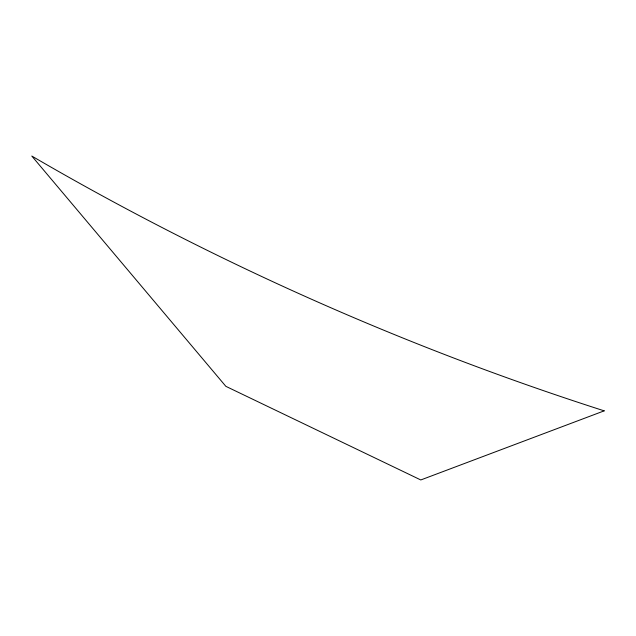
<?xml version="1.0" encoding="UTF-8"?>
<svg xmlns="http://www.w3.org/2000/svg" width="636" height="636" viewBox="0 0 636 636"><rect width="100%" height="100%" fill="white"/><g stroke="black" fill="none" stroke-linecap="round" stroke-linejoin="round"><path stroke-width="0.95" d="M604.2 410.848L420.801 479.957L225.86 386.338L31.8 156.043C212.607 261.46 404.886 347.002 604.2 410.848"/></g></svg>
